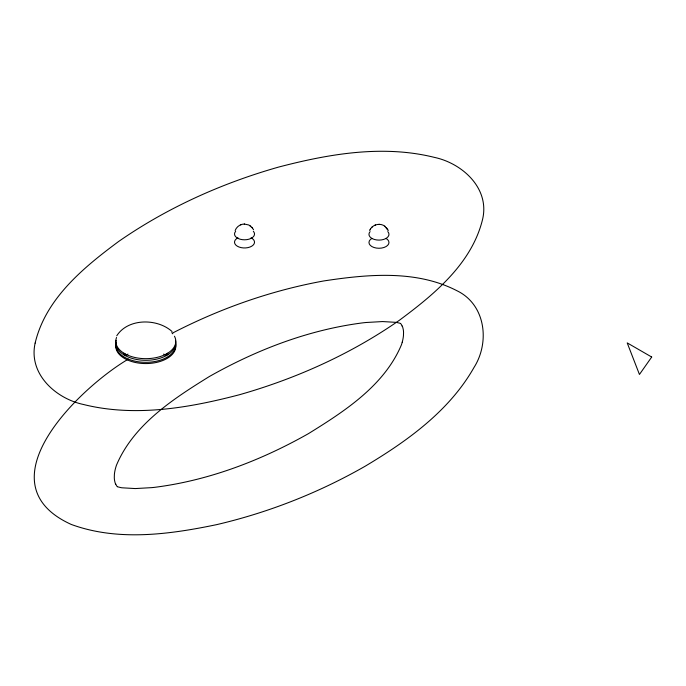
<?xml version="1.0" encoding="UTF-8"?>
<svg xmlns="http://www.w3.org/2000/svg" width="686" height="686" viewBox="0 0 686 686"><rect width="100%" height="100%" fill="white"/><g stroke="black" fill="none" stroke-linecap="round" stroke-linejoin="round"><path stroke-width="1.03" d="M402.236 342.185L401.945 343.18A136.531 78.83 0 0 1 401.421 344.844C384.306 385.618 344.569 411.283 308.434 433.646C260.989 460.469 208.904 480.483 154.616 487.334A136.891 79.036 0 0 1 151.743 487.635L135.279 488.569L121.936 487.789A25.794 14.886 0 0 1 120.813 487.6L117.632 486.803M235.144 230.547C236.516 226.689 240.452 223.953 244.55 224.03M369.685 230.599C371.829 224.639 380.01 222.358 384.932 226.303M116.749 335.797C128.016 318.107 157.334 318.193 172.049 331.527M370.131 229.639L370.466 229.064M372.086 227.066L371.64 227.512M128.359 359.095C79.868 387.573 -19.757 483.081 71.233 524.438C117.829 541.503 169.082 534.523 216.467 524.679C268.466 512.562 318.656 492.805 365.012 466.308C407.15 441.149 449.27 411.06 473.966 367.533C490.018 342.34 485.705 304.601 456.953 290.735C416.11 269.701 367.807 274.271 323.938 280.917C271.347 290.444 220.403 308.391 172.932 332.864M127.956 354.105L125.298 355.631L125.298 354.002M241.018 224.656L240.546 224.845M375.456 224.957L374.985 225.154M378.981 224.331L379.272 224.331M244.276 224.03L248.804 224.991L252.465 227.958M400.221 323.329L397.04 322.531A25.794 14.886 0 0 0 395.916 322.343L382.574 321.562L366.11 322.497A136.891 79.036 0 0 0 363.237 322.797C308.949 329.649 256.864 349.663 209.419 376.485C173.284 398.849 133.547 424.514 116.431 465.288A136.54 78.83 0 0 0 115.908 466.952L115.617 467.946A107.556 62.092 0 0 0 114.382 474.515L114.296 477.61A62.778 36.247 0 0 0 114.545 480.346L114.982 482.318A35.286 20.374 0 0 0 115.6 484.05L115.651 484.153M163.645 354.105L166.295 355.631L166.295 354.002M250.75 226.2L250.27 225.84M384.709 226.131L388.259 230.625M251.873 227.246L253.546 229.724M386.312 227.538L387.813 229.664M402.202 325.97L402.253 326.082A35.295 20.374 0 0 1 402.871 327.814L403.308 329.777A62.795 36.255 0 0 1 403.548 332.521L403.454 335.608A107.565 62.1 0 0 1 402.219 342.185M167.71 353.187L167.71 354.816M123.883 353.187L123.883 354.816M251.067 237.828A9.998 5.771 0 0 1 251.753 246.18A9.998 5.771 0 0 1 237.279 246.18A9.998 5.771 0 0 1 237.965 237.828M400.504 323.423A12.708 7.34 0 0 1 401.97 325.996M117.349 486.708A12.717 7.34 0 0 1 115.883 484.136M175.496 343.78A30.004 17.322 0 0 1 145.801 363.571A30.004 17.322 0 0 1 116.097 343.78M386.038 238.411A9.998 5.771 0 0 1 386.038 246.574A9.998 5.771 0 0 1 371.898 246.574A9.998 5.771 0 0 1 371.898 238.411M387.77 231.585A9.998 5.771 0 0 1 379.032 240.1A9.998 5.771 0 0 1 370.106 231.645M253.331 231.293A9.998 5.771 0 0 1 244.559 239.8A9.998 5.771 0 0 1 235.667 231.336M175.496 342.537A30.004 17.322 0 0 1 145.801 362.328A30.004 17.322 0 0 1 116.097 342.537M175.462 340.385A30.004 17.322 0 0 1 145.801 360.304A30.004 17.322 0 0 1 116.131 340.385M174.458 336.217A30.004 17.322 0 0 1 146.924 358.658A30.004 17.322 0 0 1 116.551 337.478M171.74 332.641A30.004 17.322 0 0 1 172.803 333.799M35.132 343.111C28.255 373.887 55.695 398.609 83.512 404.5C134.979 417.302 188.942 407.947 239.354 394.759C296.129 378.621 350.743 354.096 399.269 320.353C434.358 294.32 472.2 263.261 482.721 218.757C489.598 187.981 462.158 163.259 434.341 157.368C382.874 144.566 328.911 153.921 278.499 167.11C221.724 183.248 167.11 207.772 118.584 241.515C83.495 267.549 45.653 298.607 35.132 343.111M651.7 357.029L639.446 374.462L627.201 342.889L651.7 357.029"/></g></svg>
